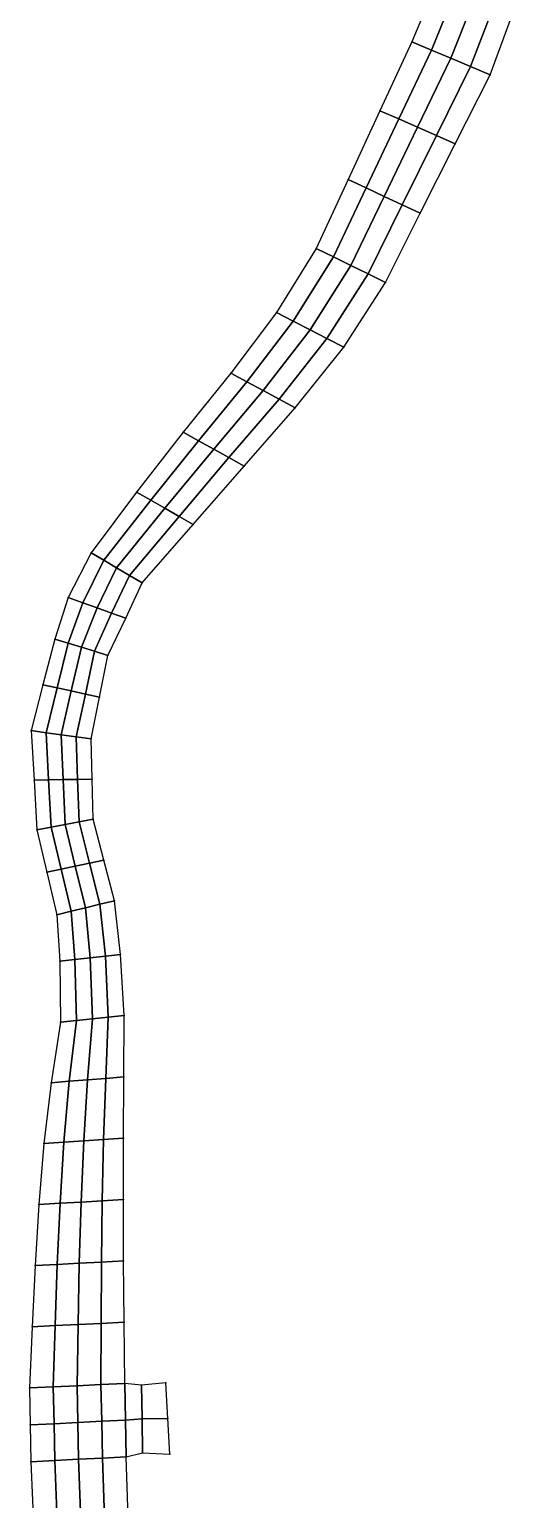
# Model space of a CAD drawing. Extents: x 380827 to 407438, y 6452886 to 6483357.
# Drawn here: x 404553 to 404867, y 6471938 to 6472896 of the extents above; entities that cross this region are included whole.
import ezdxf

# ---------------------------------------------------------------- set-up
doc = ezdxf.new("R2010")
doc.units = 0
for name, color, linetype in [('MESH_BOUND', 25, 'CONTINUOUS'), ('MESH_ELEMS', 18, 'CONTINUOUS'), ('MESH_NODES', 18, 'CONTINUOUS')]:
    doc.layers.add(name, color=color, linetype=linetype)

msp = doc.modelspace()

# ---------------------------------------------------------------- linework, layer by layer
at = {"layer": 'MESH_BOUND', "color": 25}
for points in [[(404817.451, 6472923.65, -1.026), (404802.508, 6472887.87, -1.131)], [(404853.502, 6472866.46, -0.947), (404867.497, 6472904.05, -0.855)], [(404802.508, 6472887.87, -1.131), (404781.748, 6472843, -1.188)], [(404830.76, 6472821.35, -1.023), (404853.502, 6472866.46, -0.947)], [(404781.748, 6472843, -1.188), (404760.988, 6472798.12, -1.199)], [(404808.019, 6472776.24, -1.053), (404830.76, 6472821.35, -1.023)], [(404760.988, 6472798.12, -1.199), (404740.227, 6472753.25, -1.19)], [(404785.28, 6472731.12, -1.086), (404808.019, 6472776.24, -1.053)], [(404740.227, 6472753.25, -1.19), (404714.328, 6472711.44, -1.178)], [(404758.085, 6472688.87, -1.151), (404785.28, 6472731.12, -1.086)], [(404714.328, 6472711.44, -1.178), (404684.585, 6472671.95, -1.228)], [(404726.552, 6472649.4, -1.199), (404758.085, 6472688.87, -1.151)], [(404684.585, 6472671.95, -1.228), (404653.572, 6472633.44, -1.416)], [(404693.286, 6472611.38, -1.176), (404726.552, 6472649.4, -1.199)], [(404653.572, 6472633.44, -1.416), (404623.121, 6472594.49, -1.676)], [(404660.028, 6472573.35, -1.098), (404693.286, 6472611.38, -1.176)], [(404623.121, 6472594.49, -1.676), (404593.5, 6472554.9, -1.884)], [(404626.8, 6472535.3, -1.029), (404660.028, 6472573.35, -1.098)], [(404593.5, 6472554.9, -1.884), (404578.656, 6472525.69, -2.016)], [(404616.2, 6472512.3, -0.998), (404626.8, 6472535.3, -1.029)], [(404578.656, 6472525.69, -2.016), (404569.784, 6472498.66, -2.055)], [(404604.506, 6472488.07, -0.979), (404616.2, 6472512.3, -0.998)], [(404569.784, 6472498.66, -2.055), (404562.144, 6472468.85, -2.024)], [(404599.039, 6472460.85, -0.947), (404604.506, 6472488.07, -0.979)], [(404562.144, 6472468.85, -2.024), (404554.504, 6472439.04, -2.012)], [(404593.573, 6472433.62, -0.931), (404599.039, 6472460.85, -0.947)], [(404554.504, 6472439.04, -2.012), (404556.378, 6472406.69, -2.029)], [(404594.172, 6472407.44, -1.003), (404593.573, 6472433.62, -0.931)], [(404556.378, 6472406.69, -2.029), (404558.252, 6472374.34, -2.041)], [(404594.772, 6472381.26, -1.117), (404594.172, 6472407.44, -1.003)], [(404601.715, 6472354.67, -1.175), (404594.772, 6472381.26, -1.117)], [(404558.252, 6472374.34, -2.041), (404564.721, 6472346.7, -2.05)], [(404564.721, 6472346.7, -2.05), (404571.19, 6472319.06, -2.074)], [(404608.659, 6472328.07, -1.241), (404601.715, 6472354.67, -1.175)], [(404612.67, 6472293.15, -1.342), (404608.659, 6472328.07, -1.241)], [(404571.19, 6472319.06, -2.074), (404573.126, 6472288.74, -2.08)], [(404573.126, 6472288.74, -2.08), (404573.593, 6472249.02, -1.955)], [(404615.079, 6472253.28, -1.34), (404612.67, 6472293.15, -1.342)], [(404614.892, 6472213.33, -1.197), (404615.079, 6472253.28, -1.34)], [(404573.593, 6472249.02, -1.955), (404567.431, 6472209.6, -1.668)], [(404614.624, 6472173.37, -1.024), (404614.892, 6472213.33, -1.197)], [(404567.431, 6472209.6, -1.668), (404562.702, 6472170.01, -1.362)], [(404614.568, 6472133.42, -0.921), (404614.624, 6472173.37, -1.024)], [(404562.702, 6472170.01, -1.362), (404559.528, 6472130.23, -1.19)], [(404559.528, 6472130.23, -1.19), (404556.97, 6472090.42, -1.15)], [(404614.646, 6472093.47, -0.896), (404614.568, 6472133.42, -0.921)], [(404556.97, 6472090.42, -1.15), (404555.137, 6472050.57, -1.128)], [(404615.05, 6472053.51, -0.892), (404614.646, 6472093.47, -0.896)], [(404555.137, 6472050.57, -1.128), (404553.304, 6472010.71, -1.072)], [(404615.454, 6472013.56, -0.774), (404615.05, 6472053.51, -0.892)], [(404553.304, 6472010.71, -1.072), (404553.817, 6471986.63, -1.035)], [(404626.3, 6472012.5, -0.547), (404615.454, 6472013.56, -0.774)], [(404642.3, 6472014.1, -0.508), (404626.3, 6472012.5, -0.547)], [(404643.5, 6471990.85, -0.508), (404642.3, 6472014.1, -0.508)], [(404553.817, 6471986.63, -1.035), (404554.329, 6471962.54, -1.045)], [(404644.7, 6471967.6, -0.508), (404643.5, 6471990.85, -0.508)], [(404616.404, 6471965.8, -0.766), (404627.1, 6471968.4, -0.546)], [(404617.991, 6471913.3, -0.905), (404616.404, 6471965.8, -0.766)], [(404627.1, 6471968.4, -0.546), (404644.7, 6471967.6, -0.508)], [(404554.329, 6471962.54, -1.045), (404556.452, 6471912.21, -1.061)]]:
    msp.add_polyline3d(points, dxfattribs=at)
at = {"layer": 'MESH_ELEMS', "color": 178}
for points in [[(404802.508, 6472887.87, -1.131), (404815.256, 6472882.52, -1.251), (404829.903, 6472918.56, -1.123), (404817.451, 6472923.65, -1.026)], [(404815.256, 6472882.52, -1.251), (404828.005, 6472877.17, -1.325), (404842.433, 6472913.72, -1.178), (404829.903, 6472918.56, -1.123)], [(404828.005, 6472877.17, -1.325), (404840.753, 6472871.81, -1.113), (404854.965, 6472908.88, -0.996), (404842.433, 6472913.72, -1.178)], [(404840.753, 6472871.81, -1.113), (404853.502, 6472866.46, -0.947), (404867.497, 6472904.05, -0.855), (404854.965, 6472908.88, -0.996)], [(404781.748, 6472843, -1.188), (404794.001, 6472837.58, -1.317), (404815.256, 6472882.52, -1.251), (404802.508, 6472887.87, -1.131)], [(404794.001, 6472837.58, -1.317), (404806.254, 6472832.17, -1.406), (404828.005, 6472877.17, -1.325), (404815.256, 6472882.52, -1.251)], [(404806.254, 6472832.17, -1.406), (404818.507, 6472826.76, -1.194), (404840.753, 6472871.81, -1.113), (404828.005, 6472877.17, -1.325)], [(404818.507, 6472826.76, -1.194), (404830.76, 6472821.35, -1.023), (404853.502, 6472866.46, -0.947), (404840.753, 6472871.81, -1.113)], [(404760.988, 6472798.12, -1.199), (404772.746, 6472792.65, -1.323), (404794.001, 6472837.58, -1.317), (404781.748, 6472843, -1.188)], [(404772.746, 6472792.65, -1.323), (404784.504, 6472787.18, -1.413), (404806.254, 6472832.17, -1.406), (404794.001, 6472837.58, -1.317)], [(404784.504, 6472787.18, -1.413), (404796.262, 6472781.71, -1.216), (404818.507, 6472826.76, -1.194), (404806.254, 6472832.17, -1.406)], [(404796.262, 6472781.71, -1.216), (404808.019, 6472776.24, -1.053), (404830.76, 6472821.35, -1.023), (404818.507, 6472826.76, -1.194)], [(404740.227, 6472753.25, -1.19), (404751.49, 6472747.72, -1.32), (404772.746, 6472792.65, -1.323), (404760.988, 6472798.12, -1.199)], [(404751.49, 6472747.72, -1.32), (404762.754, 6472742.18, -1.426), (404784.504, 6472787.18, -1.413), (404772.746, 6472792.65, -1.323)], [(404762.754, 6472742.18, -1.426), (404774.017, 6472736.65, -1.244), (404796.262, 6472781.71, -1.216), (404784.504, 6472787.18, -1.413)], [(404774.017, 6472736.65, -1.244), (404785.28, 6472731.12, -1.086), (404808.019, 6472776.24, -1.053), (404796.262, 6472781.71, -1.216)], [(404714.328, 6472711.44, -1.178), (404725.267, 6472705.8, -1.331), (404751.49, 6472747.72, -1.32), (404740.227, 6472753.25, -1.19)], [(404725.267, 6472705.8, -1.331), (404736.206, 6472700.15, -1.478), (404762.754, 6472742.18, -1.426), (404751.49, 6472747.72, -1.32)], [(404736.206, 6472700.15, -1.478), (404747.145, 6472694.51, -1.311), (404774.017, 6472736.65, -1.244), (404762.754, 6472742.18, -1.426)], [(404747.145, 6472694.51, -1.311), (404758.085, 6472688.87, -1.151), (404785.28, 6472731.12, -1.086), (404774.017, 6472736.65, -1.244)], [(404684.585, 6472671.95, -1.228), (404695.077, 6472666.31, -1.395), (404725.267, 6472705.8, -1.331), (404714.328, 6472711.44, -1.178)], [(404695.077, 6472666.31, -1.395), (404705.569, 6472660.67, -1.557), (404736.206, 6472700.15, -1.478), (404725.267, 6472705.8, -1.331)], [(404705.569, 6472660.67, -1.557), (404716.06, 6472655.03, -1.376), (404747.145, 6472694.51, -1.311), (404736.206, 6472700.15, -1.478)], [(404716.06, 6472655.03, -1.376), (404726.552, 6472649.4, -1.199), (404758.085, 6472688.87, -1.151), (404747.145, 6472694.51, -1.311)], [(404653.572, 6472633.44, -1.416), (404663.5, 6472627.92, -1.562), (404695.077, 6472666.31, -1.395), (404684.585, 6472671.95, -1.228)], [(404663.5, 6472627.92, -1.562), (404673.429, 6472622.41, -1.656), (404705.569, 6472660.67, -1.557), (404695.077, 6472666.31, -1.395)], [(404673.429, 6472622.41, -1.656), (404683.358, 6472616.9, -1.39), (404716.06, 6472655.03, -1.376), (404705.569, 6472660.67, -1.557)], [(404683.358, 6472616.9, -1.39), (404693.286, 6472611.38, -1.176), (404726.552, 6472649.4, -1.199), (404716.06, 6472655.03, -1.376)], [(404623.121, 6472594.49, -1.676), (404632.348, 6472589.2, -1.777), (404663.5, 6472627.92, -1.562), (404653.572, 6472633.44, -1.416)], [(404632.348, 6472589.2, -1.777), (404641.574, 6472583.92, -1.75), (404673.429, 6472622.41, -1.656), (404663.5, 6472627.92, -1.562)], [(404641.574, 6472583.92, -1.75), (404650.801, 6472578.64, -1.359), (404683.358, 6472616.9, -1.39), (404673.429, 6472622.41, -1.656)], [(404650.801, 6472578.64, -1.359), (404660.028, 6472573.35, -1.098), (404693.286, 6472611.38, -1.176), (404683.358, 6472616.9, -1.39)], [(404593.5, 6472554.9, -1.884), (404601.825, 6472550, -1.948), (404632.348, 6472589.2, -1.777), (404623.121, 6472594.49, -1.676)], [(404601.825, 6472550, -1.948), (404610.15, 6472545.1, -1.82), (404641.574, 6472583.92, -1.75), (404632.348, 6472589.2, -1.777)], [(404610.15, 6472545.1, -1.82), (404618.475, 6472540.2, -1.328), (404650.801, 6472578.64, -1.359), (404641.574, 6472583.92, -1.75)], [(404618.475, 6472540.2, -1.328), (404626.8, 6472535.3, -1.029), (404660.028, 6472573.35, -1.098), (404650.801, 6472578.64, -1.359)], [(404578.656, 6472525.69, -2.016), (404588.042, 6472522.34, -2.056), (404601.825, 6472550, -1.948), (404593.5, 6472554.9, -1.884)], [(404588.042, 6472522.34, -2.056), (404597.428, 6472518.99, -1.867), (404610.15, 6472545.1, -1.82), (404601.825, 6472550, -1.948)], [(404597.428, 6472518.99, -1.867), (404606.814, 6472515.65, -1.317), (404618.475, 6472540.2, -1.328), (404610.15, 6472545.1, -1.82)], [(404606.814, 6472515.65, -1.317), (404616.2, 6472512.3, -0.998), (404626.8, 6472535.3, -1.029), (404618.475, 6472540.2, -1.328)], [(404569.784, 6472498.66, -2.055), (404578.465, 6472496.01, -2.081), (404588.042, 6472522.34, -2.056), (404578.656, 6472525.69, -2.016)], [(404578.465, 6472496.01, -2.081), (404587.145, 6472493.37, -1.864), (404597.428, 6472518.99, -1.867), (404588.042, 6472522.34, -2.056)], [(404587.145, 6472493.37, -1.864), (404595.825, 6472490.72, -1.3), (404606.814, 6472515.65, -1.317), (404597.428, 6472518.99, -1.867)], [(404595.825, 6472490.72, -1.3), (404604.506, 6472488.07, -0.979), (404616.2, 6472512.3, -0.998), (404606.814, 6472515.65, -1.317)], [(404562.144, 6472468.85, -2.024), (404571.368, 6472466.85, -2.04), (404578.465, 6472496.01, -2.081), (404569.784, 6472498.66, -2.055)], [(404571.368, 6472466.85, -2.04), (404580.591, 6472464.85, -1.813), (404587.145, 6472493.37, -1.864), (404578.465, 6472496.01, -2.081)], [(404580.591, 6472464.85, -1.813), (404589.815, 6472462.85, -1.258), (404595.825, 6472490.72, -1.3), (404587.145, 6472493.37, -1.864)], [(404589.815, 6472462.85, -1.258), (404599.039, 6472460.85, -0.947), (404604.506, 6472488.07, -0.979), (404595.825, 6472490.72, -1.3)], [(404554.504, 6472439.04, -2.012), (404564.271, 6472437.68, -2.029), (404571.368, 6472466.85, -2.04), (404562.144, 6472468.85, -2.024)], [(404564.271, 6472437.68, -2.029), (404574.039, 6472436.33, -1.8), (404580.591, 6472464.85, -1.813), (404571.368, 6472466.85, -2.04)], [(404574.039, 6472436.33, -1.8), (404583.806, 6472434.98, -1.243), (404589.815, 6472462.85, -1.258), (404580.591, 6472464.85, -1.813)], [(404583.806, 6472434.98, -1.243), (404593.573, 6472433.62, -0.931), (404599.039, 6472460.85, -0.947), (404589.815, 6472462.85, -1.258)], [(404556.378, 6472406.69, -2.029), (404565.827, 6472406.88, -2.08), (404564.271, 6472437.68, -2.029), (404554.504, 6472439.04, -2.012)], [(404565.827, 6472406.88, -2.08), (404575.275, 6472407.07, -1.896), (404574.039, 6472436.33, -1.8), (404564.271, 6472437.68, -2.029)], [(404575.275, 6472407.07, -1.896), (404584.724, 6472407.25, -1.332), (404583.806, 6472434.98, -1.243), (404574.039, 6472436.33, -1.8)], [(404584.724, 6472407.25, -1.332), (404594.172, 6472407.44, -1.003), (404593.573, 6472433.62, -0.931), (404583.806, 6472434.98, -1.243)], [(404558.252, 6472374.34, -2.041), (404567.382, 6472376.07, -2.139), (404565.827, 6472406.88, -2.08), (404556.378, 6472406.69, -2.029)], [(404567.382, 6472376.07, -2.139), (404576.512, 6472377.8, -2.023), (404575.275, 6472407.07, -1.896), (404565.827, 6472406.88, -2.08)], [(404576.512, 6472377.8, -2.023), (404585.642, 6472379.53, -1.463), (404584.724, 6472407.25, -1.332), (404575.275, 6472407.07, -1.896)], [(404585.642, 6472379.53, -1.463), (404594.772, 6472381.26, -1.117), (404594.172, 6472407.44, -1.003), (404584.724, 6472407.25, -1.332)], [(404564.721, 6472346.7, -2.05), (404573.97, 6472348.69, -2.167), (404567.382, 6472376.07, -2.139), (404558.252, 6472374.34, -2.041)], [(404573.97, 6472348.69, -2.167), (404583.218, 6472350.69, -2.082), (404576.512, 6472377.8, -2.023), (404567.382, 6472376.07, -2.139)], [(404583.218, 6472350.69, -2.082), (404592.467, 6472352.68, -1.527), (404585.642, 6472379.53, -1.463), (404576.512, 6472377.8, -2.023)], [(404592.467, 6472352.68, -1.527), (404601.715, 6472354.67, -1.175), (404594.772, 6472381.26, -1.117), (404585.642, 6472379.53, -1.463)], [(404571.19, 6472319.06, -2.074), (404580.557, 6472321.31, -2.202), (404573.97, 6472348.69, -2.167), (404564.721, 6472346.7, -2.05)], [(404580.557, 6472321.31, -2.202), (404589.924, 6472323.56, -2.14), (404583.218, 6472350.69, -2.082), (404573.97, 6472348.69, -2.167)], [(404589.924, 6472323.56, -2.14), (404599.292, 6472325.82, -1.596), (404592.467, 6472352.68, -1.527), (404583.218, 6472350.69, -2.082)], [(404599.292, 6472325.82, -1.596), (404608.659, 6472328.07, -1.241), (404601.715, 6472354.67, -1.175), (404592.467, 6472352.68, -1.527)], [(404602.784, 6472292.05, -1.694), (404612.67, 6472293.15, -1.342), (404608.659, 6472328.07, -1.241), (404599.292, 6472325.82, -1.596)], [(404573.126, 6472288.74, -2.08), (404583.012, 6472289.84, -2.228), (404580.557, 6472321.31, -2.202), (404571.19, 6472319.06, -2.074)], [(404583.012, 6472289.84, -2.228), (404592.898, 6472290.95, -2.212), (404589.924, 6472323.56, -2.14), (404580.557, 6472321.31, -2.202)], [(404592.898, 6472290.95, -2.212), (404602.784, 6472292.05, -1.694), (404599.292, 6472325.82, -1.596), (404589.924, 6472323.56, -2.14)], [(404573.593, 6472249.02, -1.955), (404583.964, 6472250.08, -2.109), (404583.012, 6472289.84, -2.228), (404573.126, 6472288.74, -2.08)], [(404583.964, 6472250.08, -2.109), (404594.336, 6472251.15, -2.127), (404592.898, 6472290.95, -2.212), (404583.012, 6472289.84, -2.228)], [(404594.336, 6472251.15, -2.127), (404604.708, 6472252.22, -1.666), (404602.784, 6472292.05, -1.694), (404592.898, 6472290.95, -2.212)], [(404604.708, 6472252.22, -1.666), (404615.079, 6472253.28, -1.34), (404612.67, 6472293.15, -1.342), (404602.784, 6472292.05, -1.694)], [(404567.431, 6472209.6, -1.668), (404579.296, 6472210.53, -1.809), (404583.964, 6472250.08, -2.109), (404573.593, 6472249.02, -1.955)], [(404579.296, 6472210.53, -1.809), (404591.162, 6472211.46, -1.845), (404594.336, 6472251.15, -2.127), (404583.964, 6472250.08, -2.109)], [(404591.162, 6472211.46, -1.845), (404603.027, 6472212.4, -1.468), (404604.708, 6472252.22, -1.666), (404594.336, 6472251.15, -2.127)], [(404603.027, 6472212.4, -1.468), (404614.892, 6472213.33, -1.197), (404615.079, 6472253.28, -1.34), (404604.708, 6472252.22, -1.666)], [(404588.663, 6472171.69, -1.534), (404601.643, 6472172.53, -1.24), (404603.027, 6472212.4, -1.468), (404591.162, 6472211.46, -1.845)], [(404601.643, 6472172.53, -1.24), (404614.624, 6472173.37, -1.024), (404614.892, 6472213.33, -1.197), (404603.027, 6472212.4, -1.468)], [(404562.702, 6472170.01, -1.362), (404575.683, 6472170.85, -1.487), (404579.296, 6472210.53, -1.809), (404567.431, 6472209.6, -1.668)], [(404575.683, 6472170.85, -1.487), (404588.663, 6472171.69, -1.534), (404591.162, 6472211.46, -1.845), (404579.296, 6472210.53, -1.809)], [(404600.808, 6472132.62, -1.105), (404614.568, 6472133.42, -0.921), (404614.624, 6472173.37, -1.024), (404601.643, 6472172.53, -1.24)], [(404559.528, 6472130.23, -1.19), (404573.288, 6472131.03, -1.305), (404575.683, 6472170.85, -1.487), (404562.702, 6472170.01, -1.362)], [(404573.288, 6472131.03, -1.305), (404587.048, 6472131.83, -1.355), (404588.663, 6472171.69, -1.534), (404575.683, 6472170.85, -1.487)], [(404587.048, 6472131.83, -1.355), (404600.808, 6472132.62, -1.105), (404601.643, 6472172.53, -1.24), (404588.663, 6472171.69, -1.534)], [(404556.97, 6472090.42, -1.15), (404571.389, 6472091.18, -1.264), (404573.288, 6472131.03, -1.305), (404559.528, 6472130.23, -1.19)], [(404571.389, 6472091.18, -1.264), (404585.808, 6472091.94, -1.314), (404587.048, 6472131.83, -1.355), (404573.288, 6472131.03, -1.305)], [(404585.808, 6472091.94, -1.314), (404600.227, 6472092.7, -1.074), (404600.808, 6472132.62, -1.105), (404587.048, 6472131.83, -1.355)], [(404600.227, 6472092.7, -1.074), (404614.646, 6472093.47, -0.896), (404614.568, 6472133.42, -0.921), (404600.808, 6472132.62, -1.105)], [(404555.137, 6472050.57, -1.128), (404570.116, 6472051.3, -1.242), (404571.389, 6472091.18, -1.264), (404556.97, 6472090.42, -1.15)], [(404570.116, 6472051.3, -1.242), (404585.094, 6472052.04, -1.3), (404585.808, 6472091.94, -1.314), (404571.389, 6472091.18, -1.264)], [(404585.094, 6472052.04, -1.3), (404600.072, 6472052.78, -1.068), (404600.227, 6472092.7, -1.074), (404585.808, 6472091.94, -1.314)], [(404600.072, 6472052.78, -1.068), (404615.05, 6472053.51, -0.892), (404614.646, 6472093.47, -0.896), (404600.227, 6472092.7, -1.074)], [(404553.304, 6472010.71, -1.072), (404568.841, 6472011.42, -1.183), (404570.116, 6472051.3, -1.242), (404555.137, 6472050.57, -1.128)], [(404568.841, 6472011.42, -1.183), (404584.379, 6472012.13, -1.254), (404585.094, 6472052.04, -1.3), (404570.116, 6472051.3, -1.242)], [(404584.379, 6472012.13, -1.254), (404599.917, 6472012.85, -1.04), (404600.072, 6472052.78, -1.068), (404585.094, 6472052.04, -1.3)], [(404599.917, 6472012.85, -1.04), (404615.454, 6472013.56, -0.774), (404615.05, 6472053.51, -0.892), (404600.072, 6472052.78, -1.068)], [(404553.817, 6471986.63, -1.035), (404569.345, 6471987.39, -1.144), (404568.841, 6472011.42, -1.183), (404553.304, 6472010.71, -1.072)], [(404569.345, 6471987.39, -1.144), (404584.873, 6471988.15, -1.22), (404584.379, 6472012.13, -1.254), (404568.841, 6472011.42, -1.183)], [(404584.873, 6471988.15, -1.22), (404600.401, 6471988.92, -1.016), (404599.917, 6472012.85, -1.04), (404584.379, 6472012.13, -1.254)], [(404600.401, 6471988.92, -1.016), (404615.929, 6471989.68, -0.715), (404615.454, 6472013.56, -0.774), (404599.917, 6472012.85, -1.04)], [(404615.929, 6471989.68, -0.715), (404626.7, 6471990.45, -0.547), (404626.3, 6472012.5, -0.547), (404615.454, 6472013.56, -0.774)], [(404643.5, 6471990.85, -0.508), (404642.3, 6472014.1, -0.508), (404626.3, 6472012.5, -0.547), (404626.7, 6471990.45, -0.547)], [(404554.329, 6471962.54, -1.045), (404569.848, 6471963.36, -1.152), (404569.345, 6471987.39, -1.144), (404553.817, 6471986.63, -1.035)], [(404569.848, 6471963.36, -1.152), (404585.367, 6471964.17, -1.221), (404584.873, 6471988.15, -1.22), (404569.345, 6471987.39, -1.144)], [(404585.367, 6471964.17, -1.221), (404600.885, 6471964.98, -1.02), (404600.401, 6471988.92, -1.016), (404584.873, 6471988.15, -1.22)], [(404600.885, 6471964.98, -1.02), (404616.404, 6471965.8, -0.766), (404615.929, 6471989.68, -0.715), (404600.401, 6471988.92, -1.016)], [(404615.929, 6471989.68, -0.715), (404616.404, 6471965.8, -0.766), (404627.1, 6471968.4, -0.546), (404626.7, 6471990.45, -0.547)], [(404627.1, 6471968.4, -0.546), (404644.7, 6471967.6, -0.508), (404643.5, 6471990.85, -0.508), (404626.7, 6471990.45, -0.547)], [(404556.452, 6471912.21, -1.061), (404571.837, 6471912.48, -1.168), (404569.848, 6471963.36, -1.152), (404554.329, 6471962.54, -1.045)], [(404571.837, 6471912.48, -1.168), (404587.221, 6471912.76, -1.24), (404585.367, 6471964.17, -1.221), (404569.848, 6471963.36, -1.152)], [(404587.221, 6471912.76, -1.24), (404602.606, 6471913.03, -1.055), (404600.885, 6471964.98, -1.02), (404585.367, 6471964.17, -1.221)], [(404602.606, 6471913.03, -1.055), (404617.991, 6471913.3, -0.905), (404616.404, 6471965.8, -0.766), (404600.885, 6471964.98, -1.02)]]:
    msp.add_3dface(points, dxfattribs=at)
at = {"layer": 'MESH_NODES', "color": 18}
for p in [(404802.508, 6472887.87, -1.131), (404815.256, 6472882.52, -1.251), (404828.005, 6472877.17, -1.325), (404840.753, 6472871.81, -1.113), (404853.502, 6472866.46, -0.947), (404781.748, 6472843, -1.188), (404794.001, 6472837.58, -1.317), (404806.254, 6472832.17, -1.406), (404818.507, 6472826.76, -1.194), (404830.76, 6472821.35, -1.023), (404760.988, 6472798.12, -1.199), (404772.746, 6472792.65, -1.323), (404784.504, 6472787.18, -1.413), (404796.262, 6472781.71, -1.216), (404808.019, 6472776.24, -1.053), (404740.227, 6472753.25, -1.19), (404751.49, 6472747.72, -1.32), (404762.754, 6472742.18, -1.426), (404774.017, 6472736.65, -1.244), (404785.28, 6472731.12, -1.086), (404714.328, 6472711.44, -1.178), (404725.267, 6472705.8, -1.331), (404736.206, 6472700.15, -1.478), (404747.145, 6472694.51, -1.311), (404758.085, 6472688.87, -1.151), (404684.585, 6472671.95, -1.228), (404695.077, 6472666.31, -1.395), (404705.569, 6472660.67, -1.557), (404716.06, 6472655.03, -1.376), (404726.552, 6472649.4, -1.199), (404653.572, 6472633.44, -1.416), (404663.5, 6472627.92, -1.562), (404673.429, 6472622.41, -1.656), (404683.358, 6472616.9, -1.39), (404693.286, 6472611.38, -1.176), (404623.121, 6472594.49, -1.676), (404632.348, 6472589.2, -1.777), (404641.574, 6472583.92, -1.75), (404650.801, 6472578.64, -1.359), (404660.028, 6472573.35, -1.098), (404593.5, 6472554.9, -1.884), (404601.825, 6472550, -1.948), (404610.15, 6472545.1, -1.82), (404618.475, 6472540.2, -1.328), (404626.8, 6472535.3, -1.029), (404578.656, 6472525.69, -2.016), (404588.042, 6472522.34, -2.056), (404597.428, 6472518.99, -1.867), (404606.814, 6472515.65, -1.317), (404616.2, 6472512.3, -0.998), (404569.784, 6472498.66, -2.055), (404578.465, 6472496.01, -2.081), (404587.145, 6472493.37, -1.864), (404595.825, 6472490.72, -1.3), (404604.506, 6472488.07, -0.979), (404562.144, 6472468.85, -2.024), (404571.368, 6472466.85, -2.04), (404580.591, 6472464.85, -1.813), (404589.815, 6472462.85, -1.258), (404599.039, 6472460.85, -0.947), (404554.504, 6472439.04, -2.012), (404564.271, 6472437.68, -2.029), (404574.039, 6472436.33, -1.8), (404583.806, 6472434.98, -1.243), (404593.573, 6472433.62, -0.931), (404556.378, 6472406.69, -2.029), (404565.827, 6472406.88, -2.08), (404575.275, 6472407.07, -1.896), (404584.724, 6472407.25, -1.332), (404594.172, 6472407.44, -1.003), (404567.382, 6472376.07, -2.139), (404576.512, 6472377.8, -2.023), (404585.642, 6472379.53, -1.463), (404594.772, 6472381.26, -1.117), (404558.252, 6472374.34, -2.041), (404564.721, 6472346.7, -2.05), (404573.97, 6472348.69, -2.167), (404583.218, 6472350.69, -2.082), (404592.467, 6472352.68, -1.527), (404601.715, 6472354.67, -1.175), (404608.659, 6472328.07, -1.241), (404571.19, 6472319.06, -2.074), (404580.557, 6472321.31, -2.202), (404589.924, 6472323.56, -2.14), (404599.292, 6472325.82, -1.596), (404573.126, 6472288.74, -2.08), (404583.012, 6472289.84, -2.228), (404592.898, 6472290.95, -2.212), (404602.784, 6472292.05, -1.694), (404612.67, 6472293.15, -1.342), (404583.964, 6472250.08, -2.109), (404594.336, 6472251.15, -2.127), (404604.708, 6472252.22, -1.666), (404615.079, 6472253.28, -1.34), (404573.593, 6472249.02, -1.955), (404603.027, 6472212.4, -1.468), (404614.892, 6472213.33, -1.197), (404567.431, 6472209.6, -1.668), (404579.296, 6472210.53, -1.809), (404591.162, 6472211.46, -1.845), (404614.624, 6472173.37, -1.024), (404562.702, 6472170.01, -1.362), (404575.683, 6472170.85, -1.487), (404588.663, 6472171.69, -1.534), (404601.643, 6472172.53, -1.24), (404559.528, 6472130.23, -1.19), (404573.288, 6472131.03, -1.305), (404587.048, 6472131.83, -1.355), (404600.808, 6472132.62, -1.105), (404614.568, 6472133.42, -0.921), (404556.97, 6472090.42, -1.15), (404571.389, 6472091.18, -1.264), (404585.808, 6472091.94, -1.314), (404600.227, 6472092.7, -1.074), (404614.646, 6472093.47, -0.896), (404555.137, 6472050.57, -1.128), (404570.116, 6472051.3, -1.242), (404585.094, 6472052.04, -1.3), (404600.072, 6472052.78, -1.068), (404615.05, 6472053.51, -0.892), (404553.304, 6472010.71, -1.072), (404568.841, 6472011.42, -1.183), (404584.379, 6472012.13, -1.254), (404599.917, 6472012.85, -1.04), (404615.454, 6472013.56, -0.774), (404626.3, 6472012.5, -0.547), (404642.3, 6472014.1, -0.508), (404553.817, 6471986.63, -1.035), (404569.345, 6471987.39, -1.144), (404584.873, 6471988.15, -1.22), (404600.401, 6471988.92, -1.016), (404615.929, 6471989.68, -0.715), (404626.7, 6471990.45, -0.547), (404643.5, 6471990.85, -0.508), (404569.848, 6471963.36, -1.152), (404585.367, 6471964.17, -1.221), (404600.885, 6471964.98, -1.02), (404616.404, 6471965.8, -0.766), (404627.1, 6471968.4, -0.546), (404644.7, 6471967.6, -0.508), (404554.329, 6471962.54, -1.045)]:
    msp.add_point(p, dxfattribs=at)

doc.saveas('drawing.dxf')
